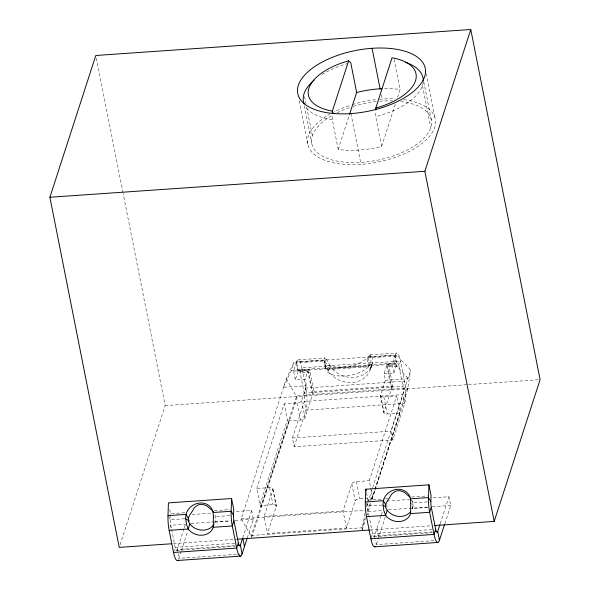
<?xml version="1.0" encoding="UTF-8"?>
<svg xmlns="http://www.w3.org/2000/svg" width="590" height="590" viewBox="0 0 590 590"><rect width="100%" height="100%" fill="white"/><g stroke="black" fill="none" stroke-linecap="round" stroke-linejoin="round"><path stroke-width="0.44" stroke-dasharray="2.95 2.21" d="M395.241 104.378L381.627 146.423A60.917 29.065 -11.2 0 1 338.21 149.432L332.318 119.667L332.332 115.382M381.627 146.423L375.734 116.658L375.756 110.618M170.547 514.569L170.37 519.724A6.092 1.379 86 0 0 170.798 525.233L171.498 528.773M366.493 492.82L367.917 500.032L367.71 506.05A6.092 1.379 86 0 0 368.145 511.56L369.2 516.87M427.669 507.437L412.233 508.506L413.052 505.94L412.838 502.923A14.212 12.582 -30.2 0 0 412.24 500.799M323.976 359.789L325.651 368.757L369.547 365.719L371.213 362.747L325.864 365.896L325.651 368.757M371.257 366.479L371.435 365.358L370.778 368.101A23.357 19.831 17.9 0 1 352.142 382.504A23.357 19.831 17.9 0 1 328.387 371.044L326.654 368.381L325.864 365.896M365.269 517.533L361.943 527.799L362.29 529.547L365.181 511.124M307.796 370.992L312.479 394.622L296.689 395.72L288.547 420.854L288.724 421.732L260.987 506.412L259.947 504.583L256.761 488.498L269.586 487.613A4.064 1.94 -11.2 0 1 272.875 489.375L264.121 516.405L267.506 533.485L346.441 528.021L355.195 500.984A4.064 1.94 -11.2 0 1 359.804 498.675L371.641 497.857L372.128 498.705L372.43 496.787L369.252 480.702L396.664 396.045L383.839 396.937A4.064 1.94 -11.2 0 1 380.55 395.167L385.388 380.233L384.09 373.684L386.738 365.52L396.605 364.834L394.872 356.087L366.84 358.027A23.357 11.144 -11.2 0 1 343.041 367.194A23.357 11.144 -11.2 0 1 324.227 360.977L296.195 362.924L293.555 371.081L295.288 379.835L305.155 379.149L307.796 370.992L297.928 371.678L295.288 379.835M375.24 489.11L399.548 414.047L399.85 412.13L396.664 396.045M367.858 502.407L410.64 370.078L396.672 355.069L294.049 362.186L286.312 378.692L241.295 518.846L251.775 537.21L297.036 397.468L296.689 395.72M371.906 499.855L407.55 389.813L410.64 370.078M371.39 365.837L370.778 368.101M412.779 507.245L413.052 505.94M371.081 367.297L371.213 362.747M120.08 544.762L165.141 405.61L123.155 193.55M169.972 527.784L170.798 525.233L188.048 524.038M173.526 552.461L175.178 547.365L171.675 529.658M183.969 528.684L177.214 549.556L178.947 558.31A16.247 3.673 86 0 1 178.674 559.04M184.257 527.814L185.098 525.203M181.196 551.348L178.947 558.31L236.605 554.312M181.484 550.477L187.959 530.476M338.21 149.432L349.273 115.271M283.672 386.848L291.408 370.343L294.049 362.186M256.761 488.498L284.181 403.84L297.006 402.955A4.064 1.94 -11.2 0 0 301.615 400.64L306.453 385.705L305.155 379.149M242.733 537.851L251.628 510.394L234.237 511.596M247.247 538.021L253.361 519.148L251.628 510.394M259.947 504.583L287.367 419.925L284.181 403.84M251.775 537.21L251.429 535.455L261.127 505.512L272.971 504.693A4.064 1.94 -11.2 0 1 276.26 506.456L267.506 533.485M260.987 506.412L288.407 421.754L287.367 419.925M397.513 97.372L400.064 89.488L394.172 59.723A60.932 29.072 -11.2 0 1 396.569 60.099M369.547 365.719L367.777 356.965L395.197 355.069A16.247 3.673 86 0 1 400.566 361.05L404.556 381.184A16.247 3.673 86 0 1 404.688 403.353L392.837 439.926L294.167 446.763L292.433 438.016L304.278 401.436A6.092 1.379 86 0 0 304.233 393.124L300.244 372.991L301.896 367.894A16.247 3.673 86 0 0 296.527 361.906L323.954 360.003L324.36 358.278M294.167 446.763L306.011 410.19A16.247 3.673 86 0 0 305.878 388.021L301.896 367.894L330.039 365.94A23.357 19.831 17.9 0 0 353.794 377.408A23.357 19.831 17.9 0 0 372.423 363.005L400.566 361.05L398.914 366.154L402.904 386.288A6.092 1.379 86 0 1 402.955 394.599L404.688 403.353L306.011 410.19L304.278 401.436L402.955 394.599L391.104 431.172L392.837 439.926M288.547 420.854L300.391 420.036A4.064 1.94 -11.2 0 0 304.993 417.72L312.479 394.622M389.046 366.84L398.914 366.154A6.092 1.379 86 0 0 396.93 363.824L387.07 364.509A6.092 1.379 86 0 1 389.046 366.84L392.859 386.096L391.915 389.009L312.98 394.481L313.924 391.568L310.111 372.305A6.092 1.379 86 0 0 308.128 369.974L298.26 370.66L296.527 361.906M328.387 371.044L330.039 365.94L327.126 360.239L325.385 358.174L325.651 366.501M370.38 369.547C371.774 365.682 374.584 357.71 370.048 354.863L367.777 356.965M346.441 528.021L343.056 510.933L351.81 483.903A4.064 1.94 -11.2 0 1 356.419 481.595L369.252 480.702M384.09 373.684L393.958 372.998L392.225 364.244L394.872 356.087M408 378.234L394.024 363.233L396.672 355.069M393.958 372.998L396.605 364.834M391.413 389.157L407.203 388.058L399.061 413.192L387.224 414.018A4.064 1.94 -11.2 0 1 383.935 412.248L391.413 389.157L386.738 365.52M366.449 506.766L367.577 503.277M367.209 511.545L370.535 501.279M370.815 500.423L371.641 497.857M371.818 498.727L374.694 489.803M374.923 489.125L399.85 412.13M372.128 498.705L374.96 489.98M362.29 529.547L365.689 519.067M366.766 515.808L370.778 503.351M371.154 537.933L372.526 533.685L369.37 517.755M381.103 515.682L374.562 535.875L375.255 539.378M381.376 514.819L382.77 510.534M385.336 516.707L376.295 544.629A16.247 3.673 86 0 1 375.719 545.957M440.243 523.677L448.975 496.714L432.5 497.857M444.794 523.728L450.708 505.468L448.975 496.714M412.049 509.052L412.499 507.754L412.233 508.506M214.443 523.337A14.212 12.073 17.9 0 0 214.893 522.179L215.704 519.628L215.49 516.597A14.212 12.582 -30.2 0 0 214.893 514.48M298.098 359.848L324.773 357.997M370.048 354.863L396.768 353.012M291.408 370.343L394.024 363.233M298.82 369.974L308.688 369.288M387.63 363.824L397.49 363.138M293.555 371.081L392.225 364.244M324.227 360.977L325.96 369.731L368.573 366.781L366.84 358.027M310.111 372.305L300.244 372.991A6.092 1.379 86 0 0 298.26 370.66M283.908 387.269L306.453 385.705M385.388 380.233L407.933 378.669M313.924 391.568L392.859 386.096M165.141 405.61L467.501 384.658M468.416 384.599L539.179 379.695M399.548 414.047L399.061 413.192M292.433 438.016L391.104 431.172M184.692 512.732L170.576 513.713L169.684 509.2M214.318 510.682L230.196 509.583M367.917 500.032L384.68 498.875M385.565 498.816L389.098 498.565M411.658 497.001L427.544 495.902M192.141 514.517L211.36 513.182M386.738 501.028L409.622 499.442M184.788 518.728L170.37 519.724L167.995 515.638M229.916 515.601L215.49 516.597L214.701 515.24M382.136 505.047L367.71 506.05L365.734 502.643M427.256 501.92L412.838 502.923L410.861 499.516M264.121 516.405L343.056 510.933M241.295 518.846L365.321 510.247M191.123 523.455L214.008 521.87M214.922 521.811L230.483 520.734M235.056 520.417L253.361 519.148M388.471 509.782L427.824 507.053M432.404 506.736L450.708 505.468M214.893 522.179L230.321 521.11M368.145 511.56L382.667 510.549M251.429 535.455L361.943 527.799M173.445 543.633L236.863 539.238M370.114 530.004L431.688 525.734M234.673 543.243L175.178 547.365A6.092 1.379 86 0 0 177.214 549.556L234.872 545.558M432.02 529.562L372.526 533.685A6.092 1.379 86 0 0 374.562 535.875L432.219 531.885M176.646 550.374L235.226 546.311M373.994 536.694L432.566 532.637M237.519 554.246L240.263 554.054M433.952 540.632L376.295 544.629L375.424 540.256M411.532 503.845L413.111 504.642M286.312 378.692L297.036 397.468M426.327 73.735L435.324 119.173M423.76 81.686L431.386 120.198M422.447 85.594L430.774 127.624M381.258 94.629L382.136 99.083M407.203 388.058L407.55 389.813M350.939 113.582L360.999 164.367M395.197 355.069L396.93 363.824M387.07 364.509L391.915 389.009M383.839 396.937L387.224 414.018M380.55 395.167L383.935 412.248M380.498 395.558L383.884 412.639M386.693 505.468L387.04 507.223M304.573 96.48L305.989 103.634M306.697 107.21L312.361 135.825M304.322 105.75L311.749 143.252M299.167 100.624L307.81 144.277M376.929 528.552L378.662 537.306M356.419 481.595L359.804 498.675M351.81 483.903L355.195 500.984M308.128 369.974L312.98 394.481M296.195 362.924L297.928 371.678M301.615 400.64L304.993 417.72M297.006 402.955L300.391 420.036M272.927 488.985L276.312 506.065M272.875 489.375L276.26 506.456M269.586 487.613L272.971 504.693M261.127 505.512L261.304 506.39M189.515 520.019L189.862 521.774M96.354 58.189L122.978 192.65M324.825 364.465L325.474 368.293M370.771 355.025L371.036 363.359M368.573 366.781A23.357 11.144 -11.2 0 1 344.774 375.948A23.357 11.144 -11.2 0 1 325.96 369.731M324.375 358.314A15.849 2.921 72.9 0 1 325.37 358.115M423.178 82.261A60.932 29.072 -11.2 0 1 375.719 116.665M332.31 119.674A60.932 29.072 -11.2 0 1 305.45 106.458M321.993 74.51A60.932 29.072 -11.2 0 1 347.842 63.506M384.555 88.611A60.917 29.065 -11.2 0 1 400.064 89.488M400.75 101.517A60.925 29.072 -11.2 0 1 420.176 141.666A60.925 29.072 -11.2 0 1 330.813 159.566A60.925 29.072 -11.2 0 1 332.657 115.153M337.082 112.801A60.925 29.072 -11.2 0 1 349.376 107.675M353.329 106.384A60.925 29.072 -11.2 0 1 376.132 101.613M379.613 101.266A60.925 29.072 -11.2 0 1 392.269 100.897M403.825 99.651A64.981 31.005 -11.2 0 1 422.986 142.684A64.981 31.005 -11.2 0 1 327.988 161.387A64.981 31.005 -11.2 0 1 329.736 114.239M331.971 112.992A64.981 31.005 -11.2 0 1 350.998 105.042M352.37 104.614A64.981 31.005 -11.2 0 1 377.43 99.496M379.481 99.297A64.981 31.005 -11.2 0 1 395.145 98.891M305.878 388.021L304.233 393.124L402.904 386.288L404.556 381.184L305.878 388.021"/><path stroke-width="0.89" d="M332.34 113.671L332.354 111.097L348.638 60.8L350.755 62.732L356.648 92.497L349.56 114.394M375.764 109.777L375.771 108.088L392.062 57.791A54.826 26.159 -11.2 0 1 415.493 80.756A54.826 26.159 -11.2 0 1 375.771 108.095M178.062 560.072A16.247 3.673 86 0 1 173.526 552.461L169.146 530.336A16.247 3.673 86 0 1 167.995 515.638L168.43 502.894L231.582 498.513L233.721 509.332L233.515 515.35A6.092 1.379 86 0 0 233.95 520.859L238.331 542.984L236.679 548.088A16.247 3.673 86 0 0 242.099 553.929L247.247 538.021M231.582 498.513L231.147 511.265A16.247 3.673 86 0 0 232.298 525.956L236.679 548.088L173.526 552.461M375.07 546.687A16.247 3.673 86 0 1 370.874 538.788L366.493 516.656A16.247 3.673 86 0 1 365.343 501.965L365.778 489.213L428.93 484.84L431.069 495.659L430.862 501.67A6.092 1.379 86 0 0 431.297 507.186L435.678 529.311L434.026 534.407A16.247 3.673 86 0 0 439.439 540.256L444.513 524.599M428.93 484.84L428.488 497.591A16.247 3.673 86 0 0 429.645 512.282L434.026 534.407L370.874 538.788M213.86 524.444A14.212 12.073 17.9 0 1 189.862 523.913L188.358 521.53L188.394 518.477A14.212 12.582 -30.2 0 1 191.75 512.245L194.272 507.798L197.598 505.202A8.644 7.338 17.9 0 1 203.144 504.531L207.031 505.984L212.548 510.8A14.212 12.582 -30.2 0 1 213.492 511.921M410.485 511.803A14.212 12.073 17.9 0 1 387.21 510.239L385.698 507.828L385.742 504.797A14.212 12.582 -30.2 0 1 389.098 498.565L391.62 494.125L394.946 491.529A8.644 7.338 17.9 0 1 400.492 490.858L404.371 492.303L409.895 497.127M366.493 516.656L385.558 515.336A14.212 12.073 17.9 0 0 399.467 521.538A14.212 12.073 17.9 0 0 410.581 513.602L410.751 503.447M171.609 543.759L119.224 547.387L49.899 197.259L95.816 55.482L470.776 29.5L540.101 379.628L494.184 521.405L434.447 525.543M189.862 523.913L188.21 529.016L169.146 530.336M213.787 525.579L213.241 527.283A14.212 12.073 17.9 0 1 202.127 535.211A14.212 12.073 17.9 0 1 188.21 529.016L186.455 524.126L185.776 519.038A15.222 8.496 82.7 0 1 186.034 514.406A14.212 12.582 -30.2 0 1 199.929 503.005A14.212 12.582 -30.2 0 1 213.123 512.511L231.147 511.265L233.515 515.35M233.95 520.859L232.298 525.956L213.241 527.283L213.403 517.12M242.475 538.663L240.366 545.175L242.099 553.929M494.184 521.405L424.859 171.277L470.776 29.5M387.21 510.239L385.558 515.336L383.802 510.446L383.117 505.365A15.222 8.496 82.7 0 1 383.382 500.726M431.297 507.186L429.645 512.282L410.581 513.602M439.963 524.547L437.706 531.501L439.439 540.256M49.899 197.259L424.859 171.277M167.995 515.638L186.02 514.392L188.394 518.477M365.343 501.965L383.367 500.718A14.212 12.582 -30.1 0 1 397.276 489.324A14.212 12.582 -30.1 0 1 410.463 498.838L428.488 497.591L430.862 501.67M237.777 539.172L369.2 530.071M238.53 545.308L240.366 545.175A6.092 1.379 86 0 1 238.331 542.984M435.877 531.627L437.706 531.501A6.092 1.379 86 0 1 435.678 529.311M177.376 560.5L240.521 556.127M374.716 546.827L437.869 542.446M383.117 505.365L385.484 506.552M185.776 519.038L188.136 520.232M383.367 500.718L385.742 504.797M372.084 48.306L380.196 89.282M365.778 489.213L366.132 491.02M242.91 538.722L244.467 546.606M410.456 498.867A15.252 2.095 88.9 0 1 410.736 503.454M213.108 512.548A15.252 2.095 88.8 0 1 213.388 517.135M332.354 111.104A54.826 26.159 -11.2 0 1 308.924 88.139A54.826 26.159 -11.2 0 1 348.646 60.807M405.345 62.282A60.932 29.072 -11.2 0 1 423.273 80.852M304.175 103.936A60.932 29.072 -11.2 0 1 314.175 80.129M356.648 92.497A60.917 29.072 -11.2 0 1 381.819 88.699M334.722 113.59A64.981 31.005 -11.2 0 0 425.272 68.388A64.981 31.005 -11.2 0 0 324.544 60.851A64.981 31.005 -11.2 0 0 334.722 113.59"/></g></svg>
